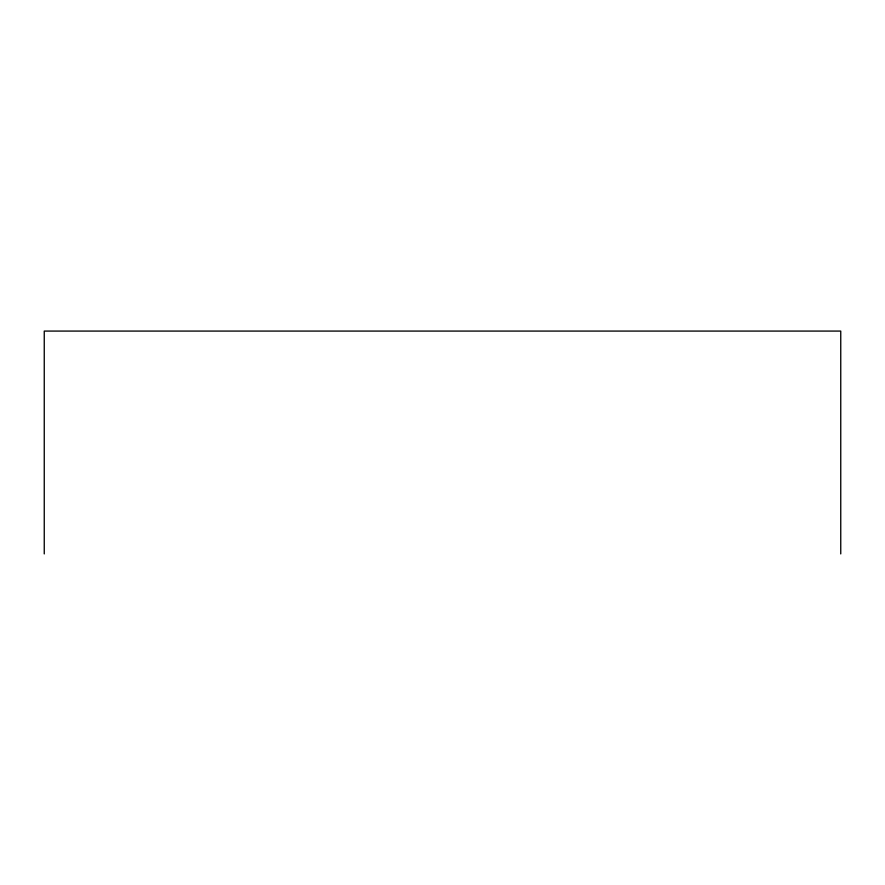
<?xml version="1.0" encoding="UTF-8"?>
<svg xmlns="http://www.w3.org/2000/svg" width="885" height="885" viewBox="0 0 885 885"><rect width="100%" height="100%" fill="white"/><g stroke="black" fill="none" stroke-linecap="round" stroke-linejoin="round"><path stroke-width="1.33" d="M840.75 553.922L840.75 331.078L44.25 331.078L44.25 553.922"/></g></svg>
